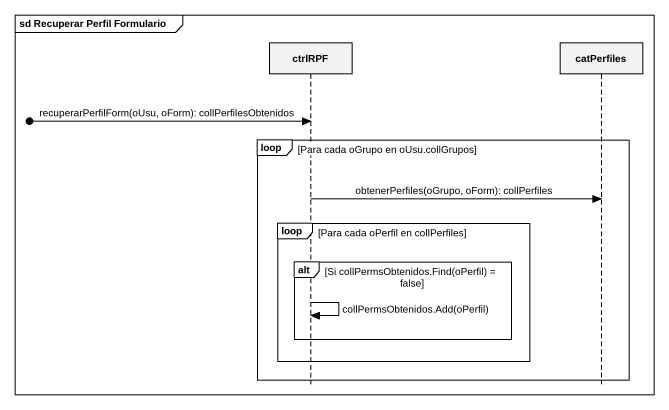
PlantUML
@startuml
mainframe sd Recuperar Perfil Formulario
hide footbox
participant ctrlRPF
participant catPerfiles

[o-> ctrlRPF : recuperarPerfilForm(oUsu, oForm): collPerfilesObtenidos
loop Para cada oGrupo en oUsu.collGrupos
  ctrlRPF -> catPerfiles : obtenerPerfiles(oGrupo, oForm): collPerfiles
  loop Para cada oPerfil en collPerfiles
    alt Si collPermsObtenidos.Find(oPerfil) = false
      ctrlRPF -> ctrlRPF : collPermsObtenidos.Add(oPerfil)
    end
  end
end
@enduml
